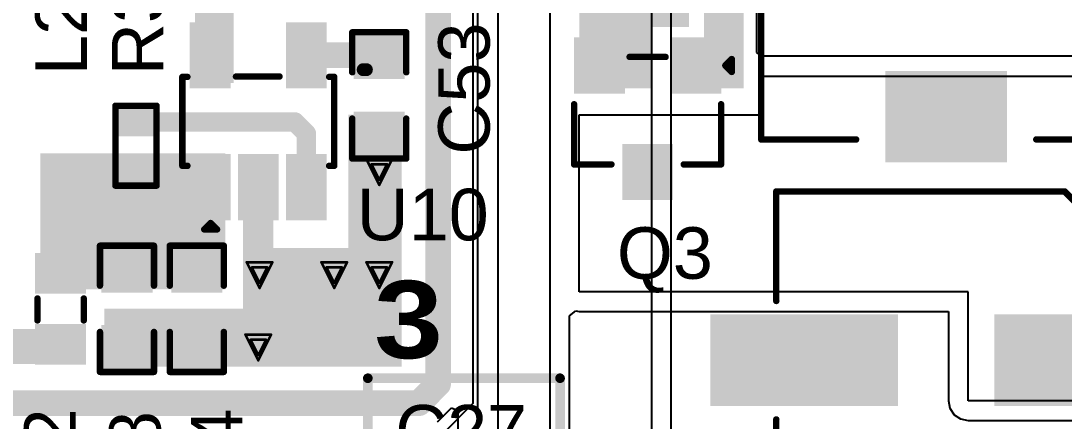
# Model space of a CAD drawing. Header units: inches. Extents: x -1 to 208, y -10 to 150.
# Drawn here: x 36.25 to 56.83, y 22.07 to 29.95 of the extents above; entities that cross this region are included whole.
import ezdxf

# ---------------------------------------------------------------- set-up
doc = ezdxf.new("R2010")
doc.units = ezdxf.units.IN
for name, color, linetype in [('Bottom Layer', 5, 'Continuous'), ('Drill Drawing', 1, 'Continuous'), ('Top Layer', 1, 'Continuous'), ('Top Overlay', 2, 'Continuous'), ('Top Paste', 8, 'Continuous'), ('Top Solder', 216, 'Continuous'), ('Via Holes', 16, 'Continuous')]:
    doc.layers.add(name, color=color, linetype=linetype)
doc.styles.add('Arial', font='', dxfattribs={"height": 0.2})
doc.styles.add('Arial Black_Bold', font='', dxfattribs={"height": 0.2})
doc.styles.get('Arial').set_extended_font_data('Arial')
doc.styles.get('Arial Black_Bold').set_extended_font_data('Arial Black', bold=True)

# ---------------------------------------------------------------- blocks, each defined once
blk = doc.blocks.new('SOT_23_5_6')
at = {"layer": 'Top Layer'}
for points in [[(-1.85, 1.25), (-0.75, 1.25), (-0.75, 0.65), (-1.85, 0.65)], [(0.75, 1.25), (1.85, 1.25), (1.85, 0.65), (0.75, 0.65)], [(-1.85, 0.3), (-0.75, 0.3), (-0.75, -0.3), (-1.85, -0.3)], [(-1.85, -0.65), (-0.75, -0.65), (-0.75, -1.25), (-1.85, -1.25)], [(0.75, -0.65), (1.85, -0.65), (1.85, -1.25), (0.75, -1.25)]]:
    blk.add_hatch(color=1, dxfattribs=at).paths.add_polyline_path(points)
at = {"layer": 'Top Paste'}
for points in [[(-1.85, 1.25), (-0.75, 1.25), (-0.75, 0.65), (-1.85, 0.65)], [(0.75, 1.25), (1.85, 1.25), (1.85, 0.65), (0.75, 0.65)], [(-1.85, 0.3), (-0.75, 0.3), (-0.75, -0.3), (-1.85, -0.3)], [(-1.85, -0.65), (-0.75, -0.65), (-0.75, -1.25), (-1.85, -1.25)], [(0.75, -0.65), (1.85, -0.65), (1.85, -1.25), (0.75, -1.25)]]:
    blk.add_hatch(color=8, dxfattribs=at).paths.add_polyline_path(points)
at = {"layer": 'Top Solder'}
for points in [[(-1.952, 1.352), (-0.648, 1.352), (-0.648, 0.548), (-1.952, 0.548)], [(0.648, 1.352), (1.952, 1.352), (1.952, 0.548), (0.648, 0.548)], [(-1.952, 0.402), (-0.648, 0.402), (-0.648, -0.402), (-1.952, -0.402)], [(-1.952, -0.548), (-0.648, -0.548), (-0.648, -1.352), (-1.952, -1.352)], [(0.648, -0.548), (1.952, -0.548), (1.952, -1.352), (0.648, -1.352)]]:
    blk.add_hatch(color=216, dxfattribs=at).paths.add_polyline_path(points)
at = {"layer": 'Top Overlay'}
for points in [[(-0.879, 1.499, 0.127, 0.127, 0), (0.874, 1.499, 0.127, 0.127, 0)], [(-0.879, 1.499, 0.127, 0.127, 0), (-0.879, 1.399, 0.127, 0.127, 0)], [(0.874, 1.499, 0.127, 0.127, 0), (0.874, 1.399, 0.127, 0.127, 0)], [(-2.134, 1.067, 0.127, 0.127, 0), (-2.007, 0.94, 0.127, 0.127, 0)], [(-2.134, 1.067, 0.127, 0.127, 0), (-2.134, 0.813, 0.127, 0.127, 0)], [(-2.007, 0.94, 0.127, 0.127, 0), (-2.134, 0.813, 0.127, 0.127, 0)], [(0.88, 0.44, 0.127, 0.127, 0), (0.88, -0.418, 0.127, 0.127, 0)], [(-0.879, -1.399, 0.127, 0.127, 0), (-0.879, -1.499, 0.127, 0.127, 0)], [(-0.879, -1.499, 0.127, 0.127, 0), (0.874, -1.499, 0.127, 0.127, 0)], [(0.874, -1.399, 0.127, 0.127, 0), (0.874, -1.499, 0.127, 0.127, 0)]]:
    blk.add_lwpolyline(points, format="xyseb", dxfattribs=at)
for points in [[(-0.911, 1.499, 0.0635, 0.0635, 1), (-0.847, 1.499, 0.0635, 0.0635, 1)], [(-0.911, 1.499, 0.0635, 0.0635, 1), (-0.847, 1.499, 0.0635, 0.0635, 1)], [(-0.911, 1.399, 0.0635, 0.0635, 1), (-0.847, 1.399, 0.0635, 0.0635, 1)], [(0.842, 1.499, 0.0635, 0.0635, 1), (0.905, 1.499, 0.0635, 0.0635, 1)], [(0.842, 1.499, 0.0635, 0.0635, 1), (0.905, 1.499, 0.0635, 0.0635, 1)], [(0.842, 1.399, 0.0635, 0.0635, 1), (0.905, 1.399, 0.0635, 0.0635, 1)], [(-2.165, 1.067, 0.0635, 0.0635, 1), (-2.102, 1.067, 0.0635, 0.0635, 1)], [(-2.165, 1.067, 0.0635, 0.0635, 1), (-2.102, 1.067, 0.0635, 0.0635, 1)], [(-2.165, 0.813, 0.0635, 0.0635, 1), (-2.102, 0.813, 0.0635, 0.0635, 1)], [(-2.165, 0.813, 0.0635, 0.0635, 1), (-2.102, 0.813, 0.0635, 0.0635, 1)], [(-2.038, 0.94, 0.0635, 0.0635, 1), (-1.975, 0.94, 0.0635, 0.0635, 1)], [(-2.038, 0.94, 0.0635, 0.0635, 1), (-1.975, 0.94, 0.0635, 0.0635, 1)], [(0.848, 0.44, 0.0635, 0.0635, 1), (0.912, 0.44, 0.0635, 0.0635, 1)], [(0.848, -0.418, 0.0635, 0.0635, 1), (0.912, -0.418, 0.0635, 0.0635, 1)], [(-0.911, -1.399, 0.0635, 0.0635, 1), (-0.847, -1.399, 0.0635, 0.0635, 1)], [(-0.911, -1.499, 0.0635, 0.0635, 1), (-0.847, -1.499, 0.0635, 0.0635, 1)], [(-0.911, -1.499, 0.0635, 0.0635, 1), (-0.847, -1.499, 0.0635, 0.0635, 1)], [(0.842, -1.399, 0.0635, 0.0635, 1), (0.905, -1.399, 0.0635, 0.0635, 1)], [(0.842, -1.499, 0.0635, 0.0635, 1), (0.905, -1.499, 0.0635, 0.0635, 1)], [(0.842, -1.499, 0.0635, 0.0635, 1), (0.905, -1.499, 0.0635, 0.0635, 1)]]:
    blk.add_lwpolyline(points, format="xyseb", close=True, dxfattribs=at)
blk = doc.blocks.new('R___0402_40')
at = {"layer": 'Top Layer'}
for points in [[(-0.699, -0.318), (-0.699, 0.317), (-0.241, 0.317), (-0.241, -0.318)], [(0.241, -0.318), (0.241, 0.317), (0.699, 0.317), (0.699, -0.318)]]:
    blk.add_hatch(color=1, dxfattribs=at).paths.add_polyline_path(points)
at = {"layer": 'Top Paste'}
for points in [[(-0.699, -0.318), (-0.699, 0.317), (-0.241, 0.317), (-0.241, -0.318)], [(0.241, -0.318), (0.241, 0.317), (0.699, 0.317), (0.699, -0.318)]]:
    blk.add_hatch(color=8, dxfattribs=at).paths.add_polyline_path(points)
at = {"layer": 'Top Solder'}
for points in [[(-0.754, -0.373), (-0.754, 0.373), (-0.186, 0.373), (-0.186, -0.373)], [(0.186, -0.373), (0.186, 0.373), (0.754, 0.373), (0.754, -0.373)]]:
    blk.add_hatch(color=216, dxfattribs=at).paths.add_polyline_path(points)
at = {"layer": 'Top Overlay'}
for points in [[(-0.787, -0.406, 0.127, 0.127, 0), (-0.787, 0.406, 0.127, 0.127, 0)], [(0.787, 0.406, 0.127, 0.127, 0), (-0.787, 0.406, 0.127, 0.127, 0)], [(0.787, -0.406, 0.127, 0.127, 0), (0.787, 0.406, 0.127, 0.127, 0)], [(0.787, -0.406, 0.127, 0.127, 0), (-0.787, -0.406, 0.127, 0.127, 0)], [(0.813, -0.432, 0.00323, 0.00323, 0), (-0.813, -0.432, 0.00323, 0.00323, 0)]]:
    blk.add_lwpolyline(points, format="xyseb", dxfattribs=at)
for points in [[(-0.819, 0.406, 0.0635, 0.0635, 1), (-0.756, 0.406, 0.0635, 0.0635, 1)], [(-0.819, 0.406, 0.0635, 0.0635, 1), (-0.756, 0.406, 0.0635, 0.0635, 1)], [(0.756, 0.406, 0.0635, 0.0635, 1), (0.819, 0.406, 0.0635, 0.0635, 1)], [(0.756, 0.406, 0.0635, 0.0635, 1), (0.819, 0.406, 0.0635, 0.0635, 1)], [(-0.819, -0.406, 0.0635, 0.0635, 1), (-0.756, -0.406, 0.0635, 0.0635, 1)], [(-0.819, -0.406, 0.0635, 0.0635, 1), (-0.756, -0.406, 0.0635, 0.0635, 1)], [(0.756, -0.406, 0.0635, 0.0635, 1), (0.819, -0.406, 0.0635, 0.0635, 1)], [(0.756, -0.406, 0.0635, 0.0635, 1), (0.819, -0.406, 0.0635, 0.0635, 1)], [(-0.814, -0.432, 0.00161, 0.00161, 1), (-0.812, -0.432, 0.00161, 0.00161, 1)], [(0.812, -0.432, 0.00161, 0.00161, 1), (0.814, -0.432, 0.00161, 0.00161, 1)]]:
    blk.add_lwpolyline(points, format="xyseb", close=True, dxfattribs=at)
blk = doc.blocks.new('SOT_23F_78')
at = {"layer": 'Top Layer'}
for points in [[(-0.4, 0.6), (-0.4, 1.5), (0.4, 1.5), (0.4, 0.6)], [(-1.35, -1.5), (-1.35, -0.6), (-0.55, -0.6), (-0.55, -1.5)], [(0.55, -1.5), (0.55, -0.6), (1.35, -0.6), (1.35, -1.5)]]:
    blk.add_hatch(color=1, dxfattribs=at).paths.add_polyline_path(points)
at = {"layer": 'Top Paste'}
for points in [[(-0.4, 0.6), (-0.4, 1.5), (0.4, 1.5), (0.4, 0.6)], [(-1.35, -1.5), (-1.35, -0.6), (-0.55, -0.6), (-0.55, -1.5)], [(0.55, -1.5), (0.55, -0.6), (1.35, -0.6), (1.35, -1.5)]]:
    blk.add_hatch(color=8, dxfattribs=at).paths.add_polyline_path(points)
at = {"layer": 'Top Solder'}
for points in [[(-0.502, 0.498), (-0.502, 1.602), (0.502, 1.602), (0.502, 0.498)], [(-1.452, -1.602), (-1.452, -0.498), (-0.448, -0.498), (-0.448, -1.602)], [(0.448, -1.602), (0.448, -0.498), (1.452, -0.498), (1.452, -1.602)]]:
    blk.add_hatch(color=216, dxfattribs=at).paths.add_polyline_path(points)
at = {"layer": 'Top Overlay'}
for points in [[(-1.45, 0.9, 0.127, 0.127, 0), (-1.45, -0.286, 0.127, 0.127, 0)], [(-0.714, 0.9, 0.127, 0.127, 0), (-1.45, 0.9, 0.127, 0.127, 0)], [(1.45, 0.9, 0.127, 0.127, 0), (0.714, 0.9, 0.127, 0.127, 0)], [(1.45, 0.9, 0.127, 0.127, 0), (1.45, -0.286, 0.127, 0.127, 0)], [(-1.534, -1.05, 0.127, 0.127, 0), (-1.661, -0.923, 0.127, 0.127, 0)], [(-1.661, -0.923, 0.127, 0.127, 0), (-1.661, -1.177, 0.127, 0.127, 0)], [(-1.534, -1.05, 0.127, 0.127, 0), (-1.661, -1.177, 0.127, 0.127, 0)], [(0.356, -1.219, 0.127, 0.127, 0), (-0.356, -1.219, 0.127, 0.127, 0)]]:
    blk.add_lwpolyline(points, format="xyseb", dxfattribs=at)
for points in [[(-1.482, 0.9, 0.0635, 0.0635, 1), (-1.418, 0.9, 0.0635, 0.0635, 1)], [(-1.482, 0.9, 0.0635, 0.0635, 1), (-1.418, 0.9, 0.0635, 0.0635, 1)], [(-0.745, 0.9, 0.0635, 0.0635, 1), (-0.682, 0.9, 0.0635, 0.0635, 1)], [(0.682, 0.9, 0.0635, 0.0635, 1), (0.745, 0.9, 0.0635, 0.0635, 1)], [(1.418, 0.9, 0.0635, 0.0635, 1), (1.482, 0.9, 0.0635, 0.0635, 1)], [(1.418, 0.9, 0.0635, 0.0635, 1), (1.482, 0.9, 0.0635, 0.0635, 1)], [(-1.482, -0.286, 0.0635, 0.0635, 1), (-1.418, -0.286, 0.0635, 0.0635, 1)], [(1.418, -0.286, 0.0635, 0.0635, 1), (1.482, -0.286, 0.0635, 0.0635, 1)], [(-1.693, -0.923, 0.0635, 0.0635, 1), (-1.629, -0.923, 0.0635, 0.0635, 1)], [(-1.693, -0.923, 0.0635, 0.0635, 1), (-1.629, -0.923, 0.0635, 0.0635, 1)], [(-1.566, -1.05, 0.0635, 0.0635, 1), (-1.502, -1.05, 0.0635, 0.0635, 1)], [(-1.566, -1.05, 0.0635, 0.0635, 1), (-1.502, -1.05, 0.0635, 0.0635, 1)], [(-1.693, -1.177, 0.0635, 0.0635, 1), (-1.629, -1.177, 0.0635, 0.0635, 1)], [(-1.693, -1.177, 0.0635, 0.0635, 1), (-1.629, -1.177, 0.0635, 0.0635, 1)], [(-0.387, -1.219, 0.0635, 0.0635, 1), (-0.324, -1.219, 0.0635, 0.0635, 1)], [(0.324, -1.219, 0.0635, 0.0635, 1), (0.387, -1.219, 0.0635, 0.0635, 1)]]:
    blk.add_lwpolyline(points, format="xyseb", close=True, dxfattribs=at)
blk = doc.blocks.new('YPRH0704_4R7M_85')
at = {"layer": 'Top Layer'}
for points in [[(-4, 1.1), (-2.4, 1.1), (-2.4, -1.1), (-4, -1.1)], [(2.4, 1.1), (4, 1.1), (4, -1.1), (2.4, -1.1)]]:
    blk.add_hatch(color=1, dxfattribs=at).paths.add_polyline_path(points)
at = {"layer": 'Top Paste'}
for points in [[(-4, 1.1), (-2.4, 1.1), (-2.4, -1.1), (-4, -1.1)], [(2.4, 1.1), (4, 1.1), (4, -1.1), (2.4, -1.1)]]:
    blk.add_hatch(color=8, dxfattribs=at).paths.add_polyline_path(points)
at = {"layer": 'Top Solder'}
for points in [[(-4.102, 1.202), (-2.298, 1.202), (-2.298, -1.202), (-4.102, -1.202)], [(2.298, 1.202), (4.102, 1.202), (4.102, -1.202), (2.298, -1.202)]]:
    blk.add_hatch(color=216, dxfattribs=at).paths.add_polyline_path(points)
at = {"layer": 'Top Overlay'}
for points in [[(3.65, 3.65, 0.127, 0.127, 0), (-3.65, 3.65, 0.127, 0.127, 0)], [(-3.65, 1.778, 0.127, 0.127, 0), (-3.65, 3.65, 0.127, 0.127, 0)], [(3.65, 1.778, 0.127, 0.127, 0), (3.65, 3.65, 0.127, 0.127, 0)], [(-3.65, -3.65, 0.127, 0.127, 0), (-3.65, -1.778, 0.127, 0.127, 0)], [(3.65, -3.65, 0.127, 0.127, 0), (3.65, -1.778, 0.127, 0.127, 0)], [(3.65, -3.65, 0.127, 0.127, 0), (-3.65, -3.65, 0.127, 0.127, 0)]]:
    blk.add_lwpolyline(points, format="xyseb", dxfattribs=at)
for points in [[(-3.682, 3.65, 0.0635, 0.0635, 1), (-3.618, 3.65, 0.0635, 0.0635, 1)], [(-3.682, 3.65, 0.0635, 0.0635, 1), (-3.618, 3.65, 0.0635, 0.0635, 1)], [(3.618, 3.65, 0.0635, 0.0635, 1), (3.682, 3.65, 0.0635, 0.0635, 1)], [(3.618, 3.65, 0.0635, 0.0635, 1), (3.682, 3.65, 0.0635, 0.0635, 1)], [(-3.682, 1.778, 0.0635, 0.0635, 1), (-3.618, 1.778, 0.0635, 0.0635, 1)], [(3.618, 1.778, 0.0635, 0.0635, 1), (3.682, 1.778, 0.0635, 0.0635, 1)], [(-3.682, -1.778, 0.0635, 0.0635, 1), (-3.618, -1.778, 0.0635, 0.0635, 1)], [(3.618, -1.778, 0.0635, 0.0635, 1), (3.682, -1.778, 0.0635, 0.0635, 1)], [(-3.682, -3.65, 0.0635, 0.0635, 1), (-3.618, -3.65, 0.0635, 0.0635, 1)], [(-3.682, -3.65, 0.0635, 0.0635, 1), (-3.618, -3.65, 0.0635, 0.0635, 1)], [(3.618, -3.65, 0.0635, 0.0635, 1), (3.682, -3.65, 0.0635, 0.0635, 1)], [(3.618, -3.65, 0.0635, 0.0635, 1), (3.682, -3.65, 0.0635, 0.0635, 1)]]:
    blk.add_lwpolyline(points, format="xyseb", close=True, dxfattribs=at)
blk = doc.blocks.new('IND_0603__1608_M_______97')
at = {"layer": 'Top Layer'}
for points in [[(-1, 0.4), (-0.4, 0.4), (-0.4, -0.4), (-1, -0.4)], [(0.4, 0.4), (1, 0.4), (1, -0.4), (0.4, -0.4)]]:
    blk.add_hatch(color=1, dxfattribs=at).paths.add_polyline_path(points)
at = {"layer": 'Top Paste'}
for points in [[(-1, 0.4), (-0.4, 0.4), (-0.4, -0.4), (-1, -0.4)], [(0.4, 0.4), (1, 0.4), (1, -0.4), (0.4, -0.4)]]:
    blk.add_hatch(color=8, dxfattribs=at).paths.add_polyline_path(points)
at = {"layer": 'Top Solder'}
for points in [[(-1.102, 0.502), (-0.298, 0.502), (-0.298, -0.502), (-1.102, -0.502)], [(0.298, 0.502), (1.102, 0.502), (1.102, -0.502), (0.298, -0.502)]]:
    blk.add_hatch(color=216, dxfattribs=at).paths.add_polyline_path(points)
at = {"layer": 'Top Overlay'}
for points in [[(0.229, 0.457, 0.127, 0.127, 0), (-0.203, 0.457, 0.127, 0.127, 0)], [(0.229, -0.457, 0.127, 0.127, 0), (-0.203, -0.457, 0.127, 0.127, 0)]]:
    blk.add_lwpolyline(points, format="xyseb", dxfattribs=at)
for points in [[(-0.235, 0.457, 0.0635, 0.0635, 1), (-0.171, 0.457, 0.0635, 0.0635, 1)], [(0.197, 0.457, 0.0635, 0.0635, 1), (0.26, 0.457, 0.0635, 0.0635, 1)], [(-0.235, -0.457, 0.0635, 0.0635, 1), (-0.171, -0.457, 0.0635, 0.0635, 1)], [(0.197, -0.457, 0.0635, 0.0635, 1), (0.26, -0.457, 0.0635, 0.0635, 1)]]:
    blk.add_lwpolyline(points, format="xyseb", close=True, dxfattribs=at)
blk = doc.blocks.new('GVT1C331M0607_137')
at = {"layer": 'Top Layer'}
for points in [[(-1.05, -0.8), (-4.55, -0.8), (-4.55, 0.8), (-1.05, 0.8)], [(4.55, -0.8), (1.05, -0.8), (1.05, 0.8), (4.55, 0.8)]]:
    blk.add_hatch(color=1, dxfattribs=at).paths.add_polyline_path(points)
at = {"layer": 'Top Paste'}
for points in [[(-1.05, -0.8), (-4.55, -0.8), (-4.55, 0.8), (-1.05, 0.8)], [(4.55, -0.8), (1.05, -0.8), (1.05, 0.8), (4.55, 0.8)]]:
    blk.add_hatch(color=8, dxfattribs=at).paths.add_polyline_path(points)
at = {"layer": 'Top Solder'}
for points in [[(-0.948, -0.902), (-4.652, -0.902), (-4.652, 0.902), (-0.948, 0.902)], [(4.652, -0.902), (0.948, -0.902), (0.948, 0.902), (4.652, 0.902)]]:
    blk.add_hatch(color=216, dxfattribs=at).paths.add_polyline_path(points)
at = {"layer": 'Top Overlay'}
for points in [[(-2.337, 3.327, 0.127, 0.127, 0), (-3.302, 2.362, 0.127, 0.127, 0)], [(3.353, 3.327, 0.127, 0.127, 0), (-2.337, 3.327, 0.127, 0.127, 0)], [(3.353, 3.327, 0.127, 0.127, 0), (3.353, 1.168, 0.127, 0.127, 0)], [(-3.302, 2.362, 0.127, 0.127, 0), (-3.302, 1.118, 0.127, 0.127, 0)], [(-4.064, 1.727, 0.127, 0.127, 0), (-4.064, 1.016, 0.127, 0.127, 0)], [(-3.708, 1.372, 0.127, 0.127, 0), (-4.42, 1.372, 0.127, 0.127, 0)], [(-3.302, -1.118, 0.127, 0.127, 0), (-3.302, -2.362, 0.127, 0.127, 0)], [(3.353, -1.168, 0.127, 0.127, 0), (3.353, -3.327, 0.127, 0.127, 0)], [(-2.337, -3.327, 0.127, 0.127, 0), (-3.302, -2.362, 0.127, 0.127, 0)], [(3.353, -3.327, 0.127, 0.127, 0), (-2.337, -3.327, 0.127, 0.127, 0)]]:
    blk.add_lwpolyline(points, format="xyseb", dxfattribs=at)
for points in [[(-2.369, 3.327, 0.0635, 0.0635, 1), (-2.305, 3.327, 0.0635, 0.0635, 1)], [(-2.369, 3.327, 0.0635, 0.0635, 1), (-2.305, 3.327, 0.0635, 0.0635, 1)], [(3.321, 3.327, 0.0635, 0.0635, 1), (3.385, 3.327, 0.0635, 0.0635, 1)], [(3.321, 3.327, 0.0635, 0.0635, 1), (3.385, 3.327, 0.0635, 0.0635, 1)], [(-3.334, 2.362, 0.0635, 0.0635, 1), (-3.27, 2.362, 0.0635, 0.0635, 1)], [(-3.334, 2.362, 0.0635, 0.0635, 1), (-3.27, 2.362, 0.0635, 0.0635, 1)], [(-4.096, 1.727, 0.0635, 0.0635, 1), (-4.032, 1.727, 0.0635, 0.0635, 1)], [(-4.451, 1.372, 0.0635, 0.0635, 1), (-4.388, 1.372, 0.0635, 0.0635, 1)], [(-3.74, 1.372, 0.0635, 0.0635, 1), (-3.677, 1.372, 0.0635, 0.0635, 1)], [(-4.096, 1.016, 0.0635, 0.0635, 1), (-4.032, 1.016, 0.0635, 0.0635, 1)], [(-3.334, 1.118, 0.0635, 0.0635, 1), (-3.27, 1.118, 0.0635, 0.0635, 1)], [(3.321, 1.168, 0.0635, 0.0635, 1), (3.385, 1.168, 0.0635, 0.0635, 1)], [(-3.334, -1.118, 0.0635, 0.0635, 1), (-3.27, -1.118, 0.0635, 0.0635, 1)], [(3.321, -1.168, 0.0635, 0.0635, 1), (3.385, -1.168, 0.0635, 0.0635, 1)], [(-3.334, -2.362, 0.0635, 0.0635, 1), (-3.27, -2.362, 0.0635, 0.0635, 1)], [(-3.334, -2.362, 0.0635, 0.0635, 1), (-3.27, -2.362, 0.0635, 0.0635, 1)], [(-2.369, -3.327, 0.0635, 0.0635, 1), (-2.305, -3.327, 0.0635, 0.0635, 1)], [(-2.369, -3.327, 0.0635, 0.0635, 1), (-2.305, -3.327, 0.0635, 0.0635, 1)], [(3.321, -3.327, 0.0635, 0.0635, 1), (3.385, -3.327, 0.0635, 0.0635, 1)], [(3.321, -3.327, 0.0635, 0.0635, 1), (3.385, -3.327, 0.0635, 0.0635, 1)]]:
    blk.add_lwpolyline(points, format="xyseb", close=True, dxfattribs=at)
blk = doc.blocks.new('C___0603_143')
at = {"layer": 'Top Layer'}
for points in [[(-0.381, 0.445), (-0.381, -0.445), (-1.143, -0.445), (-1.143, 0.445)], [(1.143, 0.445), (1.143, -0.445), (0.381, -0.445), (0.381, 0.445)]]:
    blk.add_hatch(color=1, dxfattribs=at).paths.add_polyline_path(points)
at = {"layer": 'Top Paste'}
for points in [[(-0.381, 0.445), (-0.381, -0.445), (-1.143, -0.445), (-1.143, 0.445)], [(1.143, 0.445), (1.143, -0.445), (0.381, -0.445), (0.381, 0.445)]]:
    blk.add_hatch(color=8, dxfattribs=at).paths.add_polyline_path(points)
at = {"layer": 'Top Solder'}
for points in [[(-0.321, 0.504), (-0.321, -0.504), (-1.203, -0.504), (-1.203, 0.504)], [(1.203, 0.504), (1.203, -0.504), (0.321, -0.504), (0.321, 0.504)]]:
    blk.add_hatch(color=216, dxfattribs=at).paths.add_polyline_path(points)
at = {"layer": 'Top Overlay'}
for points in [[(-1.245, 0.533, 0.127, 0.127, 0), (-1.245, -0.533, 0.127, 0.127, 0)], [(-1.245, 0.533, 0.127, 0.127, 0), (-0.457, 0.533, 0.127, 0.127, 0)], [(0.457, 0.533, 0.127, 0.127, 0), (1.245, 0.533, 0.127, 0.127, 0)], [(1.245, 0.533, 0.127, 0.127, 0), (1.245, -0.533, 0.127, 0.127, 0)], [(-1.245, -0.533, 0.127, 0.127, 0), (-0.457, -0.533, 0.127, 0.127, 0)], [(0.457, -0.533, 0.127, 0.127, 0), (1.245, -0.533, 0.127, 0.127, 0)]]:
    blk.add_lwpolyline(points, format="xyseb", dxfattribs=at)
for points in [[(-1.276, 0.533, 0.0635, 0.0635, 1), (-1.213, 0.533, 0.0635, 0.0635, 1)], [(-1.276, 0.533, 0.0635, 0.0635, 1), (-1.213, 0.533, 0.0635, 0.0635, 1)], [(-0.489, 0.533, 0.0635, 0.0635, 1), (-0.425, 0.533, 0.0635, 0.0635, 1)], [(0.425, 0.533, 0.0635, 0.0635, 1), (0.489, 0.533, 0.0635, 0.0635, 1)], [(1.213, 0.533, 0.0635, 0.0635, 1), (1.276, 0.533, 0.0635, 0.0635, 1)], [(1.213, 0.533, 0.0635, 0.0635, 1), (1.276, 0.533, 0.0635, 0.0635, 1)], [(-1.276, -0.533, 0.0635, 0.0635, 1), (-1.213, -0.533, 0.0635, 0.0635, 1)], [(-1.276, -0.533, 0.0635, 0.0635, 1), (-1.213, -0.533, 0.0635, 0.0635, 1)], [(-0.489, -0.533, 0.0635, 0.0635, 1), (-0.425, -0.533, 0.0635, 0.0635, 1)], [(0.425, -0.533, 0.0635, 0.0635, 1), (0.489, -0.533, 0.0635, 0.0635, 1)], [(1.213, -0.533, 0.0635, 0.0635, 1), (1.276, -0.533, 0.0635, 0.0635, 1)], [(1.213, -0.533, 0.0635, 0.0635, 1), (1.276, -0.533, 0.0635, 0.0635, 1)]]:
    blk.add_lwpolyline(points, format="xyseb", close=True, dxfattribs=at)
blk = doc.blocks.new('C___0603_157')
at = {"layer": 'Top Layer'}
for points in [[(-0.381, 0.445), (-0.381, -0.445), (-1.143, -0.445), (-1.143, 0.445)], [(1.143, 0.445), (1.143, -0.445), (0.381, -0.445), (0.381, 0.445)]]:
    blk.add_hatch(color=1, dxfattribs=at).paths.add_polyline_path(points)
at = {"layer": 'Top Paste'}
for points in [[(-0.381, 0.445), (-0.381, -0.445), (-1.143, -0.445), (-1.143, 0.445)], [(1.143, 0.445), (1.143, -0.445), (0.381, -0.445), (0.381, 0.445)]]:
    blk.add_hatch(color=8, dxfattribs=at).paths.add_polyline_path(points)
at = {"layer": 'Top Solder'}
for points in [[(-0.321, 0.504), (-0.321, -0.504), (-1.203, -0.504), (-1.203, 0.504)], [(1.203, 0.504), (1.203, -0.504), (0.321, -0.504), (0.321, 0.504)]]:
    blk.add_hatch(color=216, dxfattribs=at).paths.add_polyline_path(points)
at = {"layer": 'Top Overlay'}
for points in [[(-1.245, 0.533, 0.127, 0.127, 0), (-1.245, -0.533, 0.127, 0.127, 0)], [(-1.245, 0.533, 0.127, 0.127, 0), (-0.457, 0.533, 0.127, 0.127, 0)], [(0.457, 0.533, 0.127, 0.127, 0), (1.245, 0.533, 0.127, 0.127, 0)], [(1.245, 0.533, 0.127, 0.127, 0), (1.245, -0.533, 0.127, 0.127, 0)], [(-1.245, -0.533, 0.127, 0.127, 0), (-0.457, -0.533, 0.127, 0.127, 0)], [(0.457, -0.533, 0.127, 0.127, 0), (1.245, -0.533, 0.127, 0.127, 0)]]:
    blk.add_lwpolyline(points, format="xyseb", dxfattribs=at)
for points in [[(-1.276, 0.533, 0.0635, 0.0635, 1), (-1.213, 0.533, 0.0635, 0.0635, 1)], [(-1.276, 0.533, 0.0635, 0.0635, 1), (-1.213, 0.533, 0.0635, 0.0635, 1)], [(-0.489, 0.533, 0.0635, 0.0635, 1), (-0.425, 0.533, 0.0635, 0.0635, 1)], [(0.425, 0.533, 0.0635, 0.0635, 1), (0.489, 0.533, 0.0635, 0.0635, 1)], [(1.213, 0.533, 0.0635, 0.0635, 1), (1.276, 0.533, 0.0635, 0.0635, 1)], [(1.213, 0.533, 0.0635, 0.0635, 1), (1.276, 0.533, 0.0635, 0.0635, 1)], [(-1.276, -0.533, 0.0635, 0.0635, 1), (-1.213, -0.533, 0.0635, 0.0635, 1)], [(-1.276, -0.533, 0.0635, 0.0635, 1), (-1.213, -0.533, 0.0635, 0.0635, 1)], [(-0.489, -0.533, 0.0635, 0.0635, 1), (-0.425, -0.533, 0.0635, 0.0635, 1)], [(0.425, -0.533, 0.0635, 0.0635, 1), (0.489, -0.533, 0.0635, 0.0635, 1)], [(1.213, -0.533, 0.0635, 0.0635, 1), (1.276, -0.533, 0.0635, 0.0635, 1)], [(1.213, -0.533, 0.0635, 0.0635, 1), (1.276, -0.533, 0.0635, 0.0635, 1)]]:
    blk.add_lwpolyline(points, format="xyseb", close=True, dxfattribs=at)
blk = doc.blocks.new('C___0603_161')
at = {"layer": 'Top Layer'}
for points in [[(-0.381, 0.445), (-0.381, -0.445), (-1.143, -0.445), (-1.143, 0.445)], [(1.143, 0.445), (1.143, -0.445), (0.381, -0.445), (0.381, 0.445)]]:
    blk.add_hatch(color=1, dxfattribs=at).paths.add_polyline_path(points)
at = {"layer": 'Top Paste'}
for points in [[(-0.381, 0.445), (-0.381, -0.445), (-1.143, -0.445), (-1.143, 0.445)], [(1.143, 0.445), (1.143, -0.445), (0.381, -0.445), (0.381, 0.445)]]:
    blk.add_hatch(color=8, dxfattribs=at).paths.add_polyline_path(points)
at = {"layer": 'Top Solder'}
for points in [[(-0.321, 0.504), (-0.321, -0.504), (-1.203, -0.504), (-1.203, 0.504)], [(1.203, 0.504), (1.203, -0.504), (0.321, -0.504), (0.321, 0.504)]]:
    blk.add_hatch(color=216, dxfattribs=at).paths.add_polyline_path(points)
at = {"layer": 'Top Overlay'}
for points in [[(-1.245, 0.533, 0.127, 0.127, 0), (-0.457, 0.533, 0.127, 0.127, 0)], [(-1.245, 0.533, 0.127, 0.127, 0), (-1.245, -0.533, 0.127, 0.127, 0)], [(0.457, 0.533, 0.127, 0.127, 0), (1.245, 0.533, 0.127, 0.127, 0)], [(1.245, 0.533, 0.127, 0.127, 0), (1.245, -0.533, 0.127, 0.127, 0)], [(-1.245, -0.533, 0.127, 0.127, 0), (-0.457, -0.533, 0.127, 0.127, 0)], [(0.457, -0.533, 0.127, 0.127, 0), (1.245, -0.533, 0.127, 0.127, 0)]]:
    blk.add_lwpolyline(points, format="xyseb", dxfattribs=at)
for points in [[(-1.276, 0.533, 0.0635, 0.0635, 1), (-1.213, 0.533, 0.0635, 0.0635, 1)], [(-1.276, 0.533, 0.0635, 0.0635, 1), (-1.213, 0.533, 0.0635, 0.0635, 1)], [(-0.489, 0.533, 0.0635, 0.0635, 1), (-0.425, 0.533, 0.0635, 0.0635, 1)], [(0.425, 0.533, 0.0635, 0.0635, 1), (0.489, 0.533, 0.0635, 0.0635, 1)], [(1.213, 0.533, 0.0635, 0.0635, 1), (1.276, 0.533, 0.0635, 0.0635, 1)], [(1.213, 0.533, 0.0635, 0.0635, 1), (1.276, 0.533, 0.0635, 0.0635, 1)], [(-1.276, -0.533, 0.0635, 0.0635, 1), (-1.213, -0.533, 0.0635, 0.0635, 1)], [(-1.276, -0.533, 0.0635, 0.0635, 1), (-1.213, -0.533, 0.0635, 0.0635, 1)], [(-0.489, -0.533, 0.0635, 0.0635, 1), (-0.425, -0.533, 0.0635, 0.0635, 1)], [(0.425, -0.533, 0.0635, 0.0635, 1), (0.489, -0.533, 0.0635, 0.0635, 1)], [(1.213, -0.533, 0.0635, 0.0635, 1), (1.276, -0.533, 0.0635, 0.0635, 1)], [(1.213, -0.533, 0.0635, 0.0635, 1), (1.276, -0.533, 0.0635, 0.0635, 1)]]:
    blk.add_lwpolyline(points, format="xyseb", close=True, dxfattribs=at)

msp = doc.modelspace()

# ---------------------------------------------------------------- hatches: boundary and pattern name
at = {"layer": 'Bottom Layer'}
h = msp.add_hatch(color=5, dxfattribs=at)
edge = h.paths.add_edge_path()
edge.add_arc((43.321, 26.975), 0.3, 0, 360)
h = msp.add_hatch(color=5, dxfattribs=at)
edge = h.paths.add_edge_path()
edge.add_arc((40.959, 24.943), 0.3, 0, 360)
h = msp.add_hatch(color=5, dxfattribs=at)
edge = h.paths.add_edge_path()
edge.add_arc((42.432, 24.943), 0.3, 0, 360)
h = msp.add_hatch(color=5, dxfattribs=at)
edge = h.paths.add_edge_path()
edge.add_arc((43.321, 24.943), 0.3, 0, 360)
h = msp.add_hatch(color=5, dxfattribs=at)
edge = h.paths.add_edge_path()
edge.add_arc((40.934, 23.517), 0.3, 0, 360)
at = {"layer": 'Top Layer'}
for points in [[(49.729, 28.625), (50.511, 28.625), (50.511, 31.75), (49.729, 31.75)], [(39.684, 28.727), (40.449, 28.727), (40.449, 31.546), (39.684, 31.546)], [(47.266, 30.882), (47.266, 28.625), (48.679, 28.625), (48.679, 30.882)], [(47.305, 29.834), (49.43, 29.834), (49.43, 30.882), (47.305, 30.882)], [(42.712, 24.498), (43.766, 24.498), (43.766, 28.104), (42.712, 28.104)], [(36.633, 24.66), (40.284, 24.66), (40.284, 27.345), (36.633, 27.345)], [(38.406, 26.277), (39.041, 26.277), (39.041, 27.215), (38.406, 27.215)], [(40.634, 24.536), (41.234, 24.536), (41.234, 27.227), (40.634, 27.227)], [(40.634, 23.136), (43.766, 23.136), (43.766, 25.476), (40.634, 25.476)], [(37.898, 23.136), (43.766, 23.136), (43.766, 24.279), (37.898, 24.279)], [(35.255, 23.19), (37.433, 23.19), (37.433, 23.879), (35.255, 23.879)]]:
    msp.add_hatch(color=1, dxfattribs=at).paths.add_polyline_path(points)
h = msp.add_hatch(color=1, dxfattribs=at)
edge = h.paths.add_edge_path()
edge.add_arc((43.321, 26.975), 0.3, 0, 360)
h = msp.add_hatch(color=1, dxfattribs=at)
edge = h.paths.add_edge_path()
edge.add_arc((40.959, 24.943), 0.3, 0, 360)
h = msp.add_hatch(color=1, dxfattribs=at)
edge = h.paths.add_edge_path()
edge.add_arc((42.432, 24.943), 0.3, 0, 360)
h = msp.add_hatch(color=1, dxfattribs=at)
edge = h.paths.add_edge_path()
edge.add_arc((43.321, 24.943), 0.3, 0, 360)
h = msp.add_hatch(color=1, dxfattribs=at)
edge = h.paths.add_edge_path()
edge.add_arc((40.934, 23.517), 0.3, 0, 360)
at = {"layer": 'Via Holes'}
h = msp.add_hatch(color=7, dxfattribs=at)
edge = h.paths.add_edge_path()
edge.add_arc((43.321, 26.975), 0.15, 0, 360)
h = msp.add_hatch(color=7, dxfattribs=at)
edge = h.paths.add_edge_path()
edge.add_arc((40.959, 24.943), 0.15, 0, 360)
h = msp.add_hatch(color=7, dxfattribs=at)
edge = h.paths.add_edge_path()
edge.add_arc((42.432, 24.943), 0.15, 0, 360)
h = msp.add_hatch(color=7, dxfattribs=at)
edge = h.paths.add_edge_path()
edge.add_arc((43.321, 24.943), 0.15, 0, 360)
h = msp.add_hatch(color=7, dxfattribs=at)
edge = h.paths.add_edge_path()
edge.add_arc((40.934, 23.517), 0.15, 0, 360)

# ---------------------------------------------------------------- linework, layer by layer
at = {"layer": 'Bottom Layer'}
for p, q in [((48.692, 36.855), (48.692, 12.764)), ((49.08, 12.764), (49.08, 36.855)), ((45.669, 15.325), (45.669, 33.638)), ((45.168, 33.305), (45.168, 22.41)), ((45.168, 22.41), (44.567, 21.809))]:
    msp.add_line(p, q, dxfattribs=at)
at = {"layer": 'Drill Drawing'}
for points in [[(43.067, 27.229, 0.0508, 0.0508, 0), (43.575, 27.229, 0.0508, 0.0508, 0)], [(43.067, 27.229, 0.0508, 0.0508, 0), (43.321, 26.721, 0.0508, 0.0508, 0)], [(43.321, 26.721, 0.0508, 0.0508, 0), (43.575, 27.229, 0.0508, 0.0508, 0)], [(43.169, 27.127, 0.0508, 0.0508, 0), (43.474, 27.127, 0.0508, 0.0508, 0)], [(43.169, 27.127, 0.0508, 0.0508, 0), (43.321, 26.822, 0.0508, 0.0508, 0)], [(43.321, 26.822, 0.0508, 0.0508, 0), (43.474, 27.127, 0.0508, 0.0508, 0)], [(40.705, 25.197, 0.0508, 0.0508, 0), (41.213, 25.197, 0.0508, 0.0508, 0)], [(40.705, 25.197, 0.0508, 0.0508, 0), (40.959, 24.689, 0.0508, 0.0508, 0)], [(40.807, 25.095, 0.0508, 0.0508, 0), (41.111, 25.095, 0.0508, 0.0508, 0)], [(40.807, 25.095, 0.0508, 0.0508, 0), (40.959, 24.79, 0.0508, 0.0508, 0)], [(40.959, 24.689, 0.0508, 0.0508, 0), (41.213, 25.197, 0.0508, 0.0508, 0)], [(40.959, 24.79, 0.0508, 0.0508, 0), (41.111, 25.095, 0.0508, 0.0508, 0)], [(42.178, 25.197, 0.0508, 0.0508, 0), (42.686, 25.197, 0.0508, 0.0508, 0)], [(42.178, 25.197, 0.0508, 0.0508, 0), (42.432, 24.689, 0.0508, 0.0508, 0)], [(42.28, 25.095, 0.0508, 0.0508, 0), (42.585, 25.095, 0.0508, 0.0508, 0)], [(42.28, 25.095, 0.0508, 0.0508, 0), (42.432, 24.79, 0.0508, 0.0508, 0)], [(42.432, 24.689, 0.0508, 0.0508, 0), (42.686, 25.197, 0.0508, 0.0508, 0)], [(42.432, 24.79, 0.0508, 0.0508, 0), (42.585, 25.095, 0.0508, 0.0508, 0)], [(43.067, 25.197, 0.0508, 0.0508, 0), (43.575, 25.197, 0.0508, 0.0508, 0)], [(43.067, 25.197, 0.0508, 0.0508, 0), (43.321, 24.689, 0.0508, 0.0508, 0)], [(43.169, 25.095, 0.0508, 0.0508, 0), (43.474, 25.095, 0.0508, 0.0508, 0)], [(43.169, 25.095, 0.0508, 0.0508, 0), (43.321, 24.79, 0.0508, 0.0508, 0)], [(43.321, 24.689, 0.0508, 0.0508, 0), (43.575, 25.197, 0.0508, 0.0508, 0)], [(43.321, 24.79, 0.0508, 0.0508, 0), (43.474, 25.095, 0.0508, 0.0508, 0)], [(40.68, 23.771, 0.0508, 0.0508, 0), (41.188, 23.771, 0.0508, 0.0508, 0)], [(40.68, 23.771, 0.0508, 0.0508, 0), (40.934, 23.263, 0.0508, 0.0508, 0)], [(40.781, 23.669, 0.0508, 0.0508, 0), (41.086, 23.669, 0.0508, 0.0508, 0)], [(40.781, 23.669, 0.0508, 0.0508, 0), (40.934, 23.365, 0.0508, 0.0508, 0)], [(40.934, 23.263, 0.0508, 0.0508, 0), (41.188, 23.771, 0.0508, 0.0508, 0)], [(40.934, 23.365, 0.0508, 0.0508, 0), (41.086, 23.669, 0.0508, 0.0508, 0)]]:
    msp.add_lwpolyline(points, format="xyseb", dxfattribs=at)
for points in [[(43.055, 27.229, 0.0254, 0.0254, 1), (43.08, 27.229, 0.0254, 0.0254, 1)], [(43.055, 27.229, 0.0254, 0.0254, 1), (43.08, 27.229, 0.0254, 0.0254, 1)], [(43.563, 27.229, 0.0254, 0.0254, 1), (43.588, 27.229, 0.0254, 0.0254, 1)], [(43.563, 27.229, 0.0254, 0.0254, 1), (43.588, 27.229, 0.0254, 0.0254, 1)], [(43.156, 27.127, 0.0254, 0.0254, 1), (43.182, 27.127, 0.0254, 0.0254, 1)], [(43.156, 27.127, 0.0254, 0.0254, 1), (43.182, 27.127, 0.0254, 0.0254, 1)], [(43.461, 27.127, 0.0254, 0.0254, 1), (43.486, 27.127, 0.0254, 0.0254, 1)], [(43.461, 27.127, 0.0254, 0.0254, 1), (43.486, 27.127, 0.0254, 0.0254, 1)], [(43.309, 26.822, 0.0254, 0.0254, 1), (43.334, 26.822, 0.0254, 0.0254, 1)], [(43.309, 26.822, 0.0254, 0.0254, 1), (43.334, 26.822, 0.0254, 0.0254, 1)], [(43.309, 26.721, 0.0254, 0.0254, 1), (43.334, 26.721, 0.0254, 0.0254, 1)], [(43.309, 26.721, 0.0254, 0.0254, 1), (43.334, 26.721, 0.0254, 0.0254, 1)], [(40.692, 25.197, 0.0254, 0.0254, 1), (40.718, 25.197, 0.0254, 0.0254, 1)], [(40.692, 25.197, 0.0254, 0.0254, 1), (40.718, 25.197, 0.0254, 0.0254, 1)], [(40.794, 25.095, 0.0254, 0.0254, 1), (40.819, 25.095, 0.0254, 0.0254, 1)], [(40.794, 25.095, 0.0254, 0.0254, 1), (40.819, 25.095, 0.0254, 0.0254, 1)], [(41.099, 25.095, 0.0254, 0.0254, 1), (41.124, 25.095, 0.0254, 0.0254, 1)], [(41.099, 25.095, 0.0254, 0.0254, 1), (41.124, 25.095, 0.0254, 0.0254, 1)], [(41.2, 25.197, 0.0254, 0.0254, 1), (41.226, 25.197, 0.0254, 0.0254, 1)], [(41.2, 25.197, 0.0254, 0.0254, 1), (41.226, 25.197, 0.0254, 0.0254, 1)], [(42.166, 25.197, 0.0254, 0.0254, 1), (42.191, 25.197, 0.0254, 0.0254, 1)], [(42.166, 25.197, 0.0254, 0.0254, 1), (42.191, 25.197, 0.0254, 0.0254, 1)], [(42.267, 25.095, 0.0254, 0.0254, 1), (42.293, 25.095, 0.0254, 0.0254, 1)], [(42.267, 25.095, 0.0254, 0.0254, 1), (42.293, 25.095, 0.0254, 0.0254, 1)], [(42.572, 25.095, 0.0254, 0.0254, 1), (42.597, 25.095, 0.0254, 0.0254, 1)], [(42.572, 25.095, 0.0254, 0.0254, 1), (42.597, 25.095, 0.0254, 0.0254, 1)], [(42.674, 25.197, 0.0254, 0.0254, 1), (42.699, 25.197, 0.0254, 0.0254, 1)], [(42.674, 25.197, 0.0254, 0.0254, 1), (42.699, 25.197, 0.0254, 0.0254, 1)], [(43.055, 25.197, 0.0254, 0.0254, 1), (43.08, 25.197, 0.0254, 0.0254, 1)], [(43.055, 25.197, 0.0254, 0.0254, 1), (43.08, 25.197, 0.0254, 0.0254, 1)], [(43.156, 25.095, 0.0254, 0.0254, 1), (43.182, 25.095, 0.0254, 0.0254, 1)], [(43.156, 25.095, 0.0254, 0.0254, 1), (43.182, 25.095, 0.0254, 0.0254, 1)], [(43.461, 25.095, 0.0254, 0.0254, 1), (43.486, 25.095, 0.0254, 0.0254, 1)], [(43.461, 25.095, 0.0254, 0.0254, 1), (43.486, 25.095, 0.0254, 0.0254, 1)], [(43.563, 25.197, 0.0254, 0.0254, 1), (43.588, 25.197, 0.0254, 0.0254, 1)], [(43.563, 25.197, 0.0254, 0.0254, 1), (43.588, 25.197, 0.0254, 0.0254, 1)], [(40.946, 24.79, 0.0254, 0.0254, 1), (40.972, 24.79, 0.0254, 0.0254, 1)], [(40.946, 24.79, 0.0254, 0.0254, 1), (40.972, 24.79, 0.0254, 0.0254, 1)], [(40.946, 24.689, 0.0254, 0.0254, 1), (40.972, 24.689, 0.0254, 0.0254, 1)], [(40.946, 24.689, 0.0254, 0.0254, 1), (40.972, 24.689, 0.0254, 0.0254, 1)], [(42.42, 24.79, 0.0254, 0.0254, 1), (42.445, 24.79, 0.0254, 0.0254, 1)], [(42.42, 24.79, 0.0254, 0.0254, 1), (42.445, 24.79, 0.0254, 0.0254, 1)], [(42.42, 24.689, 0.0254, 0.0254, 1), (42.445, 24.689, 0.0254, 0.0254, 1)], [(42.42, 24.689, 0.0254, 0.0254, 1), (42.445, 24.689, 0.0254, 0.0254, 1)], [(43.309, 24.79, 0.0254, 0.0254, 1), (43.334, 24.79, 0.0254, 0.0254, 1)], [(43.309, 24.79, 0.0254, 0.0254, 1), (43.334, 24.79, 0.0254, 0.0254, 1)], [(43.309, 24.689, 0.0254, 0.0254, 1), (43.334, 24.689, 0.0254, 0.0254, 1)], [(43.309, 24.689, 0.0254, 0.0254, 1), (43.334, 24.689, 0.0254, 0.0254, 1)], [(40.667, 23.771, 0.0254, 0.0254, 1), (40.692, 23.771, 0.0254, 0.0254, 1)], [(40.667, 23.771, 0.0254, 0.0254, 1), (40.692, 23.771, 0.0254, 0.0254, 1)], [(40.769, 23.669, 0.0254, 0.0254, 1), (40.794, 23.669, 0.0254, 0.0254, 1)], [(40.769, 23.669, 0.0254, 0.0254, 1), (40.794, 23.669, 0.0254, 0.0254, 1)], [(41.073, 23.669, 0.0254, 0.0254, 1), (41.099, 23.669, 0.0254, 0.0254, 1)], [(41.073, 23.669, 0.0254, 0.0254, 1), (41.099, 23.669, 0.0254, 0.0254, 1)], [(41.175, 23.771, 0.0254, 0.0254, 1), (41.2, 23.771, 0.0254, 0.0254, 1)], [(41.175, 23.771, 0.0254, 0.0254, 1), (41.2, 23.771, 0.0254, 0.0254, 1)], [(40.921, 23.365, 0.0254, 0.0254, 1), (40.946, 23.365, 0.0254, 0.0254, 1)], [(40.921, 23.365, 0.0254, 0.0254, 1), (40.946, 23.365, 0.0254, 0.0254, 1)], [(40.921, 23.263, 0.0254, 0.0254, 1), (40.946, 23.263, 0.0254, 0.0254, 1)], [(40.921, 23.263, 0.0254, 0.0254, 1), (40.946, 23.263, 0.0254, 0.0254, 1)]]:
    msp.add_lwpolyline(points, format="xyseb", close=True, dxfattribs=at)
at = {"layer": 'Top Layer'}
for p, q in [((46.686, 36.246), (46.686, 10.554)), ((45.263, 18.644), (45.263, 33.655)), ((50.77, 29.329), (50.77, 31.026)), ((50.858, 29.256), (50.77, 29.329)), ((60.477, 29.256), (50.858, 29.256)), ((50.858, 28.104), (50.858, 28.867)), ((50.858, 28.867), (60.477, 28.867)), ((47.266, 24.613), (47.266, 28.104)), ((47.266, 28.104), (50.858, 28.104)), ((54.94, 24.613), (47.266, 24.613)), ((54.94, 22.466), (54.94, 24.613)), ((47.075, 24.141), (47.202, 24.237)), ((47.075, 10.554), (47.075, 24.141)), ((47.202, 24.237), (47.266, 24.224)), ((47.266, 24.224), (54.552, 24.224)), ((54.552, 24.224), (54.552, 22.466)), ((54.552, 22.466), (54.581, 22.318)), ((64.262, 22.466), (54.94, 22.466)), ((44.471, 22.053), (44.747, 22.33)), ((44.747, 22.33), (44.874, 22.277)), ((44.874, 22.277), (44.874, 19.032)), ((54.581, 22.318), (54.665, 22.192)), ((54.665, 22.192), (54.791, 22.108)), ((54.791, 22.108), (54.94, 22.078)), ((54.94, 22.078), (64.262, 22.078))]:
    msp.add_line(p, q, dxfattribs=at)
for points in [[(44.482, 22.797, 0.508, 0.508, 0), (44.482, 30.907, 0.508, 0.508, 0)], [(41.884, 29.277, 0.508, 0.508, 0), (43.321, 29.277, 0.508, 0.508, 0)], [(43.003, 28.993, 0.254, 0.254, 0), (43.067, 28.993, 0.254, 0.254, 0)], [(38.521, 27.964, 0.381, 0.381, 0), (41.651, 27.964, 0.381, 0.381, 0)], [(41.651, 27.964, 0.381, 0.381, 0), (41.884, 27.732, 0.381, 0.381, 0)], [(41.884, 26.677, 0.381, 0.381, 0), (41.884, 27.732, 0.381, 0.381, 0)], [(44.105, 22.42, 0.508, 0.508, 0), (44.482, 22.797, 0.508, 0.508, 0)], [(1.416, 22.42, 0.508, 0.508, 0), (44.105, 22.42, 0.508, 0.508, 0)]]:
    msp.add_lwpolyline(points, format="xyseb", dxfattribs=at)
for points in [[(41.757, 29.277, 0.254, 0.254, 1), (42.011, 29.277, 0.254, 0.254, 1)], [(43.194, 29.277, 0.254, 0.254, 1), (43.448, 29.277, 0.254, 0.254, 1)], [(42.94, 28.993, 0.127, 0.127, 1), (43.067, 28.993, 0.127, 0.127, 1)], [(43.004, 28.993, 0.127, 0.127, 1), (43.131, 28.993, 0.127, 0.127, 1)], [(38.425, 27.964, 0.191, 0.191, 1), (38.616, 27.964, 0.191, 0.191, 1)], [(41.556, 27.964, 0.191, 0.191, 1), (41.747, 27.964, 0.191, 0.191, 1)], [(41.556, 27.964, 0.191, 0.191, 1), (41.747, 27.964, 0.191, 0.191, 1)], [(41.788, 27.732, 0.191, 0.191, 1), (41.979, 27.732, 0.191, 0.191, 1)], [(41.788, 27.732, 0.191, 0.191, 1), (41.979, 27.732, 0.191, 0.191, 1)], [(41.788, 26.677, 0.191, 0.191, 1), (41.979, 26.677, 0.191, 0.191, 1)], [(44.355, 22.797, 0.254, 0.254, 1), (44.609, 22.797, 0.254, 0.254, 1)], [(44.355, 22.797, 0.254, 0.254, 1), (44.609, 22.797, 0.254, 0.254, 1)], [(43.978, 22.42, 0.254, 0.254, 1), (44.232, 22.42, 0.254, 0.254, 1)], [(43.978, 22.42, 0.254, 0.254, 1), (44.232, 22.42, 0.254, 0.254, 1)]]:
    msp.add_lwpolyline(points, format="xyseb", close=True, dxfattribs=at)
at = {"layer": 'Top Overlay'}
for points in [[(43.096, 18.161, 0.191, 0.191, 0), (43.096, 22.911, 0.191, 0.191, 0)], [(43.096, 22.911, 0.191, 0.191, 0), (46.888, 22.911, 0.191, 0.191, 0)], [(46.888, 18.161, 0.191, 0.191, 0), (46.888, 22.911, 0.191, 0.191, 0)]]:
    msp.add_lwpolyline(points, format="xyseb", dxfattribs=at)
for points in [[(43.048, 22.911, 0.0952, 0.0952, 1), (43.143, 22.911, 0.0952, 0.0952, 1)], [(43.048, 22.911, 0.0952, 0.0952, 1), (43.143, 22.911, 0.0952, 0.0952, 1)], [(46.841, 22.911, 0.0952, 0.0952, 1), (46.936, 22.911, 0.0952, 0.0952, 1)], [(46.841, 22.911, 0.0952, 0.0952, 1), (46.936, 22.911, 0.0952, 0.0952, 1)]]:
    msp.add_lwpolyline(points, format="xyseb", close=True, dxfattribs=at)

# ---------------------------------------------------------------- block references
for name, p, rotation in [('YPRH0704_4R7M_85', (54.508, 31.267), 270), ('SOT_23_5_6', (40.934, 27.977), 90), ('C___0603_143', (43.321, 28.485), 90), ('SOT_23F_78', (48.616, 28.025), 180), ('R___0402_40', (38.521, 27.494), 270), ('GVT1C331M0607_137', (54.508, 23.266), 180), ('C___0603_157', (38.343, 24.279), 90), ('C___0603_161', (39.721, 24.279), 90), ('IND_0603__1608_M_______97', (37.033, 24.279), 270)]:
    msp.add_blockref(name, p, dxfattribs=dict(rotation=rotation))

# ---------------------------------------------------------------- texts
for s, height, rotation, style, p in [('R38', 1.016, 90, 'Arial', (39.062, 28.886)), ('L2', 1.016, 90, 'Arial', (37.551, 28.886)), ('C53', 1.016, 90, 'Arial', (45.5, 27.318)), ('3', 1.524, 360, 'Arial Black_Bold', (43.221, 23.307)), ('FB2', 1.016, 90, 'Arial', (37.332, 19.712)), ('C34', 1.016, 90, 'Arial', (40.622, 19.712)), ('C38', 1.016, 90, 'Arial', (39.008, 19.66))]:
    msp.add_text(s, height=height, rotation=rotation, dxfattribs=dict(at, style=style)).set_placement(p)
at = {"layer": 'Top Overlay', "style": 'Arial'}
for s, p in [('U10', (42.877, 25.629)), ('Q3', (48.01, 24.871)), ('C27', (43.635, 21.367))]:
    msp.add_text(s, height=1.016, dxfattribs=at).set_placement(p)

doc.saveas('drawing.dxf')
